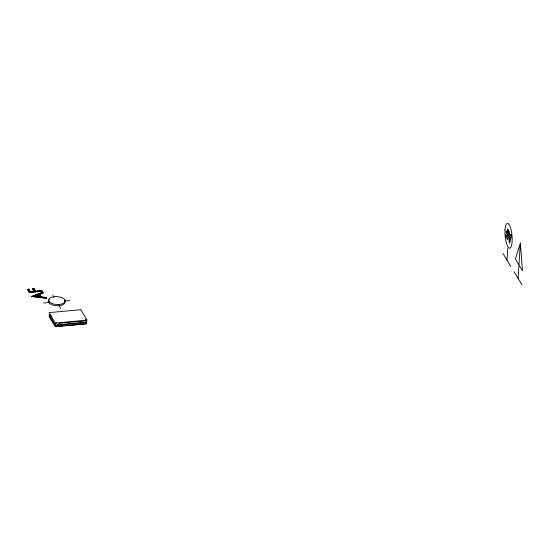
<?xml version="1.0" encoding="UTF-8"?>
<svg xmlns="http://www.w3.org/2000/svg" width="550" height="550" viewBox="0 0 550 550"><rect width="100%" height="100%" fill="white"/><g stroke="black" fill="none" stroke-linecap="round" stroke-linejoin="round"><path stroke-width="0.82" d="M31.054 291.775L34.237 291.479L32.718 288.977L33.976 288.619L35.496 291.122L41.718 290.544L42.096 291.17L29.397 292.586L27.5 289.458L28.758 289.101L30.264 291.851L28.758 289.101M29.397 292.586L27.514 289.218M43.093 292.813L39.517 294.181L41.147 296.869L45.911 297.454L46.317 298.389L31.756 296.464L42.687 292.139L43.079 293.054L39.497 294.422L40.727 296.436M31.845 296.615L31.769 296.223M35.496 291.122L33.976 288.619M34.237 291.479L32.732 288.736M34.499 296.292L38.459 294.559L39.737 296.938L38.459 294.559M41.147 296.869L42.721 297.303M41.718 290.544L42.082 291.411M43.079 293.054L42.687 292.139M46.317 298.389L45.911 297.454M48.661 300.534A8.305 3.953 3.7 0 0 58.637 305.724L59.634 305.628A8.305 3.953 3.7 0 0 64.708 301.043L64.79 299.826A8.305 3.953 3.7 0 0 54.972 296.615L53.976 296.704A8.305 3.953 3.7 0 0 48.895 301.297L48.819 302.514L43.519 303.002M59.214 304.459L59.132 305.676L60.72 308.289M507.884 234.169L507.966 232.891L508.131 233.365M507.946 234.266L508.028 232.987M506.997 260.081L507.781 247.933M518.072 278.327L518.863 266.179M518.939 264.962L520.355 243.086L515.377 259.098L522.5 270.827L520.355 243.086M56.464 322.293L54.917 324.713A1.382 0.66 3.7 0 0 56.643 325.243L85.773 322.541A1.382 0.66 3.7 0 0 86.701 321.771A185.068 51.384 84.7 0 0 85.525 319.66M35.282 295.996L38.438 294.807M31.756 296.464L42.666 292.38M27.5 289.458L28.744 289.348M32.718 288.977L33.956 288.86M30.277 291.603L34.251 291.239M37.036 291.218L40.143 290.929M29.411 292.346L42.096 291.17M64.708 301.043L70.008 300.548M63.284 325.861L56.458 326.494A0.928 0.44 3.7 0 1 55.302 326.136L49.603 316.752A0.928 0.44 3.7 0 1 49.802 316.332M64.989 325.71L85.463 323.812A0.928 0.44 3.7 0 0 85.883 323.709M31.859 296.374L46.338 298.148M34.513 296.051L39.751 296.697M35.241 296.388L38.239 296.752M44.309 297.502L45.898 297.694M51.459 316.037L49.184 315.26A1.382 0.66 3.7 0 1 50.112 314.49M83.696 320.224L86.701 321.771L85.381 319.584M507.863 233.523L508.097 233.915M507.849 233.709L508.09 234.094M507.836 233.887L508.076 234.279M507.829 234.073L508.062 234.458M503.037 253.564L510.95 266.599M514.119 271.81L522.033 284.845M52.807 295.261L53.996 297.22M86.364 323.283A1.176 0.557 3.7 0 1 85.573 323.936L56.506 326.631A1.176 0.557 3.7 0 1 55.048 326.184L49.328 316.759A1.176 0.557 3.7 0 1 49.596 316.229M86.089 323.29A0.928 0.44 3.7 0 1 86.102 323.524M49.644 316.023A0.928 0.44 3.7 0 1 49.851 315.604M86.137 322.561A0.928 0.44 3.7 0 1 86.151 322.795M48.943 300.073A8.305 3.953 3.7 0 1 49.349 299.633M64.79 299.826A8.305 3.953 3.7 0 1 59.709 304.418L58.713 304.507A8.305 3.953 3.7 0 1 48.895 301.297M505.711 234.479L505.594 236.252L507.698 239.718L508.331 230.024L507.726 229.034L507.485 232.808L506.254 230.78L506.138 232.554L507.368 234.575L507.21 236.954L505.711 234.479M510.909 234.272L510.551 235.902L509.348 233.922L509.252 231.55L508.626 230.519L509.176 242.158L509.733 243.066L511.534 235.304L510.909 234.272M510.242 237.263L509.616 240.144L509.444 235.943L510.242 237.263M59.641 323.269L56.643 325.243A331.121 276.382 -31.3 0 1 85.773 322.541L81.228 321.269L59.641 323.269M80.802 309.691L49.026 312.634L55.357 323.063L87.134 320.121L80.802 309.691M54.917 324.713L49.184 315.26A185.068 51.384 84.7 0 1 54.917 324.713M505.017 229.687A12.458 3.458 84.7 0 0 509.664 248.188A12.458 3.458 84.7 0 0 511.012 229.46A12.458 3.458 84.7 0 0 505.017 229.687"/></g></svg>
